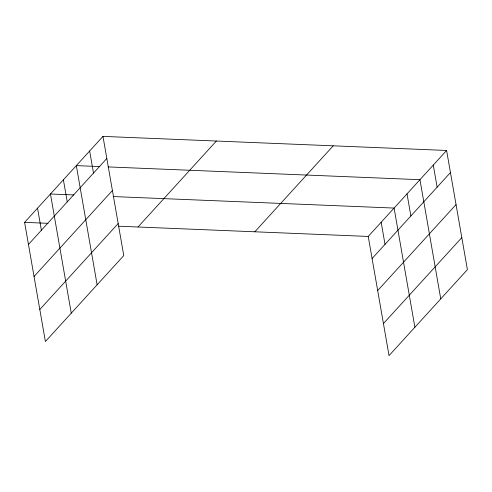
<?xml version="1.0" encoding="UTF-8"?>
<svg xmlns="http://www.w3.org/2000/svg" width="492" height="492" viewBox="0 0 492 492"><rect width="100%" height="100%" fill="white"/><g stroke="black" fill="none" stroke-linecap="round" stroke-linejoin="round"><path stroke-width="0.74" d="M102.969 136.389L123.769 255.563L45.399 341.534L24.6 222.359L102.969 136.389L446.601 150.466L467.4 269.641L389.031 355.611L368.231 236.437L446.601 150.466M28.456 244.444L106.825 158.473M34.046 276.486L112.416 190.515M39.809 309.493L118.178 223.528M138 227.003L216.369 141.032M254.831 231.787L333.201 145.823M372.087 258.521L450.457 172.551M377.678 290.563L456.047 204.592M383.44 323.57L461.81 237.605M99.759 166.579L76.322 165.62L97.127 284.794M108.074 166.917L419.953 179.697L440.752 298.872M73.898 194.949L50.461 193.989L71.26 313.164M113.209 196.56L394.092 208.067L414.891 327.242M24.6 222.359L48.038 223.319M118.344 226.197L368.231 236.437M433.28 165.078L437.13 187.169M407.025 193.879L410.875 215.97M381.159 222.249L385.015 244.34M89.649 151.001L93.505 173.092M63.394 179.801L67.25 201.892M37.533 208.171L41.383 230.262"/></g></svg>
